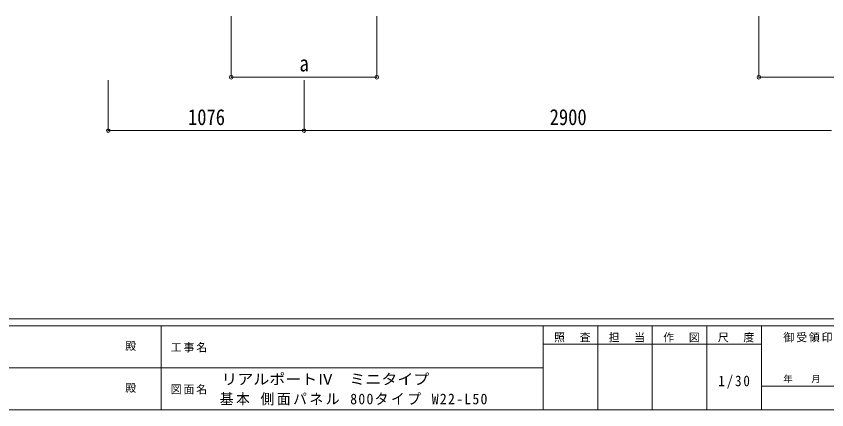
# Model space of a CAD drawing. Units: millimetres at full size. Extents: x -5590 to 5652, y -3902 to 3858.
# Drawn here: x -1065 to 3391, y -3902 to -1741 of the extents above; entities that cross this region are included whole.
import ezdxf
from ezdxf.enums import TextEntityAlignment as Align

# ---------------------------------------------------------------- set-up
doc = ezdxf.new("R2010")
doc.units = ezdxf.units.MM
doc.header["$LTSCALE"] = 20
doc.header["$PDMODE"] = 32
doc.header["$PDSIZE"] = 20
doc.layers.add('0-A_寸法', color=6, linetype='Continuous', lineweight=9)
doc.layers.add('F-0_240', color=7, linetype='Continuous', lineweight=9)
doc.styles.add('ＭＳ ゴシック', font='')
doc.styles.get('ＭＳ ゴシック').set_extended_font_data('MS Gothic')

msp = doc.modelspace()

# ---------------------------------------------------------------- linework, layer by layer
at = {"layer": '0-A_寸法'}
for p, q in [((117.48, -2076.57), (117.48, -1741.48)), ((917.48, -2076.57), (917.48, -1741.48)), ((3017.48, -2076.57), (3017.48, -1741.48)), ((-558.52, -2369.55), (-558.52, -2092.39)), ((117.48, -2076.57), (917.48, -2076.57)), ((517.48, -2369.55), (517.48, -2092.39)), ((517.48, -2369.55), (517.48, -2092.39)), ((3017.48, -2076.57), (3817.48, -2076.57)), ((-558.52, -2369.55), (517.48, -2369.55)), ((517.48, -2369.55), (3417.48, -2369.55))]:
    msp.add_line(p, q, dxfattribs=at)
for p in [(117.48, -2076.57), (917.48, -2076.57), (3017.48, -2076.57), (-558.52, -2369.55), (517.48, -2369.55)]:
    msp.add_point(p, dxfattribs=at)
at = {"layer": 'F-0_240', "color": 5}
for p, q in [((-5590.3, -3401.77), (5369.7, -3401.77)), ((-5590.3, -3441.77), (3591.86, -3441.77)), ((-268.14, -3441.77), (-268.14, -3901.77)), ((1831.86, -3441.77), (1831.86, -3901.77)), ((2131.86, -3441.77), (2131.86, -3901.77)), ((2431.86, -3441.77), (2431.86, -3901.77)), ((2731.86, -3441.77), (2731.86, -3901.77)), ((3031.86, -3441.77), (3031.86, -3901.77)), ((1831.86, -3541.77), (3031.86, -3541.77)), ((-2268.14, -3671.77), (1831.86, -3671.77)), ((3031.86, -3771.77), (3591.86, -3771.77)), ((-5590.3, -3901.77), (5369.7, -3901.77))]:
    msp.add_line(p, q, dxfattribs=at)

# ---------------------------------------------------------------- texts
at = {"layer": '0-A_寸法', "color": 7, "style": 'ＭＳ ゴシック', "width": 0.85}
for s, p in [('a', (492.48, -2070.57)), ('1076', (-120.52, -2365.55)), ('2900', (1867.48, -2365.55))]:
    msp.add_text(s, height=87.98, dxfattribs=at).set_placement(p, align=Align.BOTTOM_LEFT)
at = {"layer": 'F-0_240', "style": 'ＭＳ ゴシック'}
for s, height, p in [('殿', 43.99, (-465.28, -3586.77)), ('年\u3000\u3000月\u3000\u3000日', 36.66, (3151.86, -3761.77)), ('殿', 43.99, (-465.28, -3816.77))]:
    msp.add_text(s, height=height, dxfattribs=at).set_placement(p, align=Align.BOTTOM_LEFT)
at = {"layer": 'F-0_240', "style": 'ＭＳ ゴシック', "width": 1.1}
msp.add_text('リアルポートⅣ\u3000ミニタイプ', height=58.65, dxfattribs=at).set_placement((62.48, -3780.7), align=Align.BOTTOM_LEFT)
at = {"layer": 'F-0_240', "attachment_point": 7, "style": 'ＭＳ ゴシック'}
for s, insert, char_height in [('\\T1.17;照\u3000査', (1891.86, -3531.77), 43.99), ('\\T1.17;担\u3000当', (2191.86, -3531.77), 43.99), ('\\T1.17;作\u3000図', (2491.86, -3531.77), 43.99), ('\\T1.17;尺\u3000度', (2791.86, -3531.77), 43.99), ('\\T1.17;御受領印', (3151.86, -3531.77), 43.99), ('\\T1.17;工事名', (-215.4, -3586.77), 43.99), ('\\T1.28;\\W0.9;1/30', (2794.36, -3786.77), 58.65), ('\\T1.17;図面名', (-215.4, -3816.77), 43.99), ('\\T1.18;\\W0.95;基本\\~側面パネル\\~800タイプ\\~W22-L50', (54, -3878.03), 58.65)]:
    msp.add_mtext(s, dxfattribs=dict(at, insert=insert, char_height=char_height))

doc.saveas('drawing.dxf')
